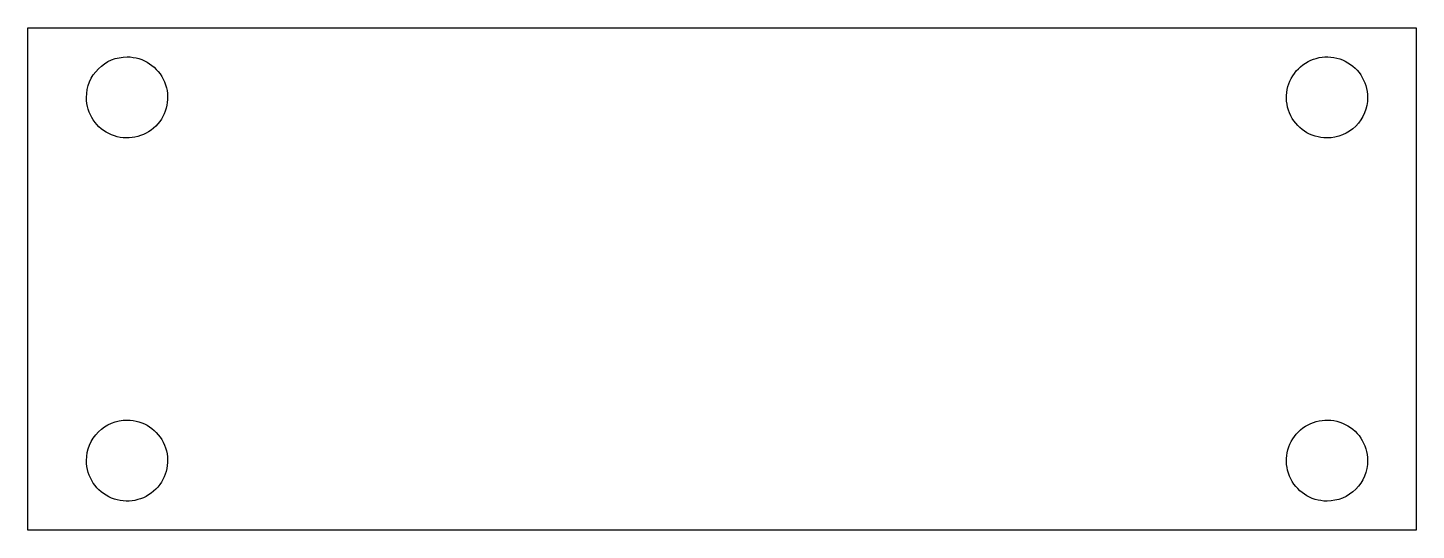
# Model space of a CAD drawing. Extents: x 16 to 138, y 235 to 279.
import ezdxf

# ---------------------------------------------------------------- set-up
doc = ezdxf.new("R2010")
doc.units = 0
doc.layers.add('Layer_1', color=7, linetype='CONTINUOUS')

msp = doc.modelspace()

# ---------------------------------------------------------------- linework, layer by layer
at = {"layer": 'Layer_1', "color": 1}
for p, q in [((16.08132, 279.01677), (137.63132, 279.01677)), ((16.08132, 235.01677), (16.08132, 279.01677)), ((137.63132, 279.01677), (137.63132, 235.01677)), ((24.77133, 276.46677), (24.77133, 276.46677)), ((129.82139, 269.36672), (129.82139, 269.36672)), ((24.77133, 244.66675), (24.77133, 244.66675)), ((129.82139, 237.5667), (129.82139, 237.5667)), ((137.63132, 235.01677), (16.08132, 235.01677))]:
    msp.add_line(p, q, dxfattribs=at)
for points in [[(22.261101, 275.426999), (22.926855, 276.092753), (23.829811, 276.46677), (24.77133, 276.46677)], [(24.77133, 276.46677), (26.207171, 276.46677), (27.50163, 275.60184), (28.051102, 274.275296)], [(127.311161, 275.426949), (128.326454, 276.442242), (129.853372, 276.745965), (131.179916, 276.196492)], [(131.179916, 276.196492), (132.50646, 275.64702), (133.37139, 274.352561), (133.37139, 272.91672)], [(21.22133, 272.91677), (21.22133, 273.858289), (21.595347, 274.761245), (22.261101, 275.426999)], [(126.541618, 271.558194), (125.992145, 272.884738), (126.295868, 274.411656), (127.311161, 275.426949)], [(28.051102, 274.275296), (28.600575, 272.948752), (28.296852, 271.421834), (27.281559, 270.406541)], [(23.412804, 269.636998), (22.08626, 270.18647), (21.22133, 271.480929), (21.22133, 272.91677)], [(133.37139, 272.91672), (133.37139, 271.975201), (132.997373, 271.072245), (132.331619, 270.406491)], [(129.82139, 269.36672), (128.385549, 269.36672), (127.09109, 270.23165), (126.541618, 271.558194)], [(27.281559, 270.406541), (26.266266, 269.391248), (24.739348, 269.087525), (23.412804, 269.636998)], [(132.331619, 270.406491), (131.665865, 269.740737), (130.762909, 269.36672), (129.82139, 269.36672)], [(22.261101, 243.626979), (22.926855, 244.292733), (23.829811, 244.66675), (24.77133, 244.66675)], [(24.77133, 244.66675), (26.207171, 244.66675), (27.50163, 243.80182), (28.051102, 242.475276)], [(127.311161, 243.626929), (128.326454, 244.642222), (129.853372, 244.945945), (131.179916, 244.396472)], [(131.179916, 244.396472), (132.50646, 243.847), (133.37139, 242.552541), (133.37139, 241.1167)], [(21.22133, 241.11675), (21.22133, 242.058269), (21.595347, 242.961225), (22.261101, 243.626979)], [(126.541618, 239.758174), (125.992145, 241.084718), (126.295868, 242.611636), (127.311161, 243.626929)], [(28.051102, 242.475276), (28.600575, 241.148732), (28.296852, 239.621814), (27.281559, 238.606521)], [(23.412804, 237.836978), (22.08626, 238.38645), (21.22133, 239.680909), (21.22133, 241.11675)], [(133.37139, 241.1167), (133.37139, 240.175181), (132.997373, 239.272225), (132.331619, 238.606471)], [(129.82139, 237.5667), (128.385549, 237.5667), (127.09109, 238.43163), (126.541618, 239.758174)], [(27.281559, 238.606521), (26.266266, 237.591228), (24.739348, 237.287505), (23.412804, 237.836978)], [(132.331619, 238.606471), (131.665865, 237.940717), (130.762909, 237.5667), (129.82139, 237.5667)]]:
    msp.add_open_spline(points, degree=3, dxfattribs=at)

doc.saveas('drawing.dxf')
